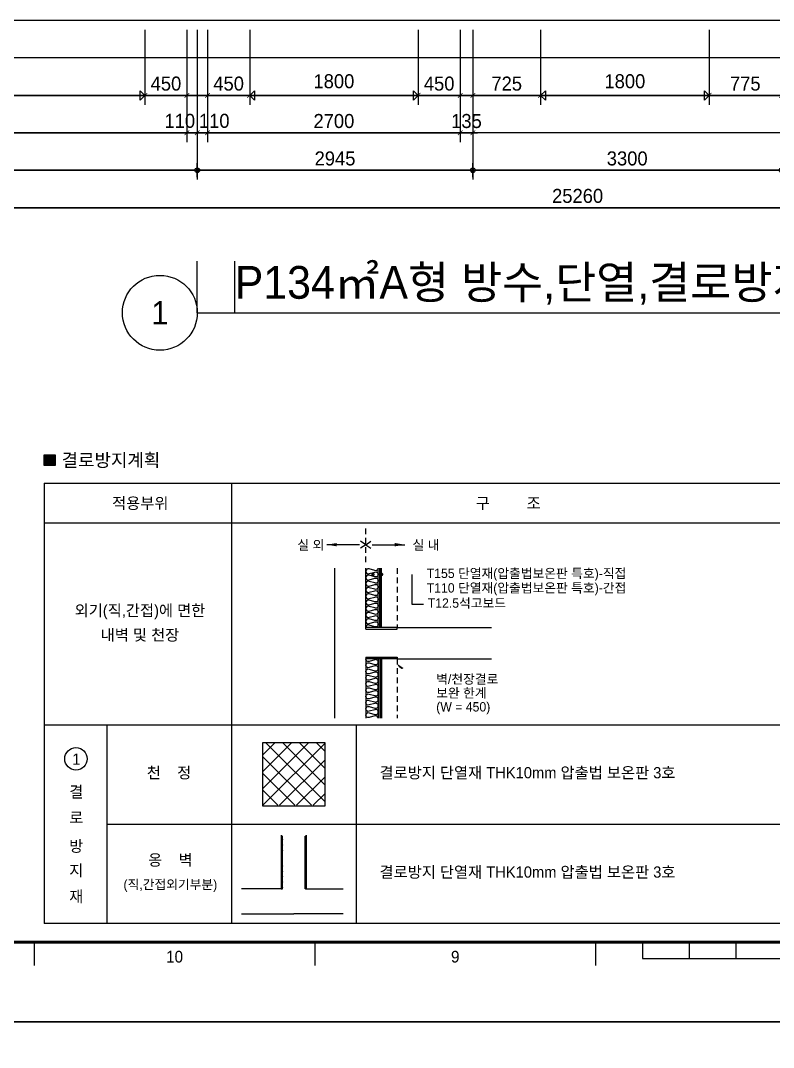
# Model space of a CAD drawing. Header units: millimetres. Extents: x -24416 to 92204, y -190080 to 23760.
# Drawn here: x 62058 to 70105, y -160655 to -149682 of the extents above; entities that cross this region are included whole.
import ezdxf
from ezdxf.enums import TextEntityAlignment as Align

# ---------------------------------------------------------------- set-up
doc = ezdxf.new("R2010")
doc.units = ezdxf.units.MM
doc.header["$LTSCALE"] = 50
doc.linetypes.add('AUDIT_D_220706163347-0', pattern=[0])
doc.linetypes.add('HID', pattern=[2.5, 1.5, -1])
doc.layers.get('defpoints').update_dxf_attribs({"color": 139})
for name, color, linetype in [('AA-BORD-FORM', 7, 'Continuous'), ('AA-BORD-TEXT', 3, 'Continuous'), ('AA-XXXX-DIMS', 7, 'Continuous'), ('AA-XXXX-SYMB', 7, 'Continuous'), ('AA-XXXX-TEXT', 3, 'Continuous'), ('ARDM', 7, 'Continuous'), ('BANG', 7, 'Continuous'), ('COL', 2, 'Continuous'), ('DIM', 7, 'AUDIT_D_220706163347-0'), ('dim-units', 7, 'Continuous'), ('FIN', 6, 'Continuous'), ('h1', 6, 'HID'), ('INS', 252, 'Continuous'), ('itxt', 7, 'Continuous'), ('lea', 4, 'Continuous'), ('TEXT', 3, 'Continuous'), ('단열재범위', 4, 'Continuous'), ('상부단열H', 5, 'Continuous')]:
    doc.layers.add(name, color=color, linetype=linetype)
doc.layers.add('Defpoint', color=135, linetype='Continuous', plot=False)
doc.styles.add('HAUD01', font='Dotum.ttf')
doc.styles.add('돋움', font='Dotum.ttf')
doc.styles.add('맑은고딕', font='malgun.ttf', dxfattribs={"width": 0.9})
doc.dimstyles.new('DIM-50', dxfattribs={"dimscale": 50, "dimtxt": 3, "dimasz": 1, "dimexe": 2, "dimexo": 2, "dimgap": 1, "dimtad": 1, "dimdec": 0, "dimzin": 0, "dimdsep": 46, "dimtxsty": '맑은고딕', "dimblk1": 'DIMDOT', "dimblk2": 'DIMDOT', "dimsah": 1, "dimcen": 0.09, "dimdle": 2, "dimclrd": 7, "dimclre": 7, "dimclrt": 3, "dimadec": 0, "dimazin": 0, "dimtfac": 1, "dimtdec": 0, "dimtix": 1, "dimtmove": 2, "dimatfit": 3, "dimldrblk": 'DIMDOT', "dimfxl": 1, "dimtolj": 1, "dimtzin": 0, "dimarcsym": 0})
doc.dimstyles.new('MCDIM-50', dxfattribs={"dimscale": 50, "dimtxt": 3, "dimasz": 1, "dimexe": 2, "dimexo": 2, "dimgap": 1, "dimtad": 1, "dimdec": 0, "dimzin": 0, "dimdsep": 46, "dimtxsty": '맑은고딕', "dimblk1": 'ARCHTICK', "dimblk2": 'ARCHTICK', "dimsah": 1, "dimcen": 0.09, "dimdle": 2, "dimclrd": 7, "dimclre": 7, "dimclrt": 3, "dimadec": 0, "dimazin": 0, "dimtfac": 1, "dimtdec": 0, "dimtix": 1, "dimtmove": 2, "dimatfit": 3, "dimldrblk": 'ARCHTICK', "dimfxl": 1, "dimtolj": 1, "dimtzin": 0, "dimarcsym": 0})
doc.dimstyles.new('외부100-win', dxfattribs={"dimscale": 50, "dimtxt": 3, "dimasz": 1, "dimexe": 2, "dimexo": 2.5, "dimgap": 1.5, "dimtad": 1, "dimdec": 0, "dimzin": 0, "dimdsep": 46, "dimtxsty": '맑은고딕', "dimblk": 'DO2-2', "dimblk1": 'DO2-2', "dimblk2": 'DIMDOT', "dimcen": 0.09, "dimdle": 2, "dimclrd": 7, "dimclre": 7, "dimclrt": 3, "dimadec": 0, "dimazin": 0, "dimtfac": 1, "dimtdec": 0, "dimtix": 1, "dimtmove": 2, "dimatfit": 3, "dimldrblk": 'DO2-2', "dimfxl": 1, "dimtolj": 1, "dimtzin": 0, "dimarcsym": 0})

# ---------------------------------------------------------------- blocks, each defined once
blk = doc.blocks.new('XR-FORM 청주월명')
at = {"layer": 'AA-BORD-FORM', "color": 2}
for p, q in [((241, 17), (241, 12)), ((301, 17), (301, 12)), ((361, 17), (361, 12)), ((371, 17), (371, 13.5)), ((381, 17), (381, 13.5)), ((391, 17), (391, 13.5)), ((371, 13.5), (471, 13.5))]:
    blk.add_line(p, q, dxfattribs=at)
at = {"layer": 'AA-BORD-FORM', "color": 1}
blk.add_lwpolyline([(0, 0), (841, 0), (841, 594), (0, 594)], close=True, dxfattribs=at)
at = {"layer": 'AA-BORD-FORM', "color": 2, "const_width": 0.682}
blk.add_lwpolyline([(21, 17), (21, 577), (821, 577), (821, 17)], close=True, dxfattribs=at)
at = {"layer": 'AA-BORD-TEXT', "color": 7, "style": 'HAUD01'}
for s, p in [('10', (271, 13.9)), ('9', (331, 13.9))]:
    blk.add_text(s, height=2.5, dxfattribs=at).set_placement(p, align=Align.MIDDLE_CENTER)
blk = doc.blocks.new('arrow')
at = {"layer": 'dim-units'}
blk.add_solid([(0, 0), (-2, 0.33), (-2, -0.33)], dxfattribs=at)
blk = doc.blocks.new('insul1')
blk.add_lwpolyline([(0, 0, 0.480617), (0.1, 0.2), (0, 0.8, -1.249969), (0.3, 0.8), (0.2, 0.2, 0.480617), (0.3, 0, 0.480617)], format="xyb")
blk = doc.blocks.new('Z$W@#5157158E')
at = {"layer": 'itxt'}
blk.add_hatch(color=256, dxfattribs=at).paths.add_polyline_path([(15282, 6788), (15282, 6932), (15135, 6932), (15135, 6788)])
at = {"layer": '상부단열H'}
h = blk.add_hatch(dxfattribs=at)
h.set_pattern_fill('ANSI37', color=256, scale=50, style=0)
h.set_pattern_definition([(45, (-16413.62, -479.19), (-112.2532, 112.2532), []), (135, (-16413.62, -479.19), (-112.2532, -112.2532), [])])
h.paths.add_polyline_path([(18051, 3083), (18051, 2250), (18885, 2250), (18885, 3083)])
at = {"elevation": 0}
for points in [[(19597, 5416, -0.524931), (19551, 5385), (19475, 5406, 0.524856), (19430, 5375, 0.524856), (19475, 5344), (19551, 5364, -1.449198), (19551, 5302), (19475, 5323, 0.524856), (19430, 5291, 0.524856), (19475, 5260), (19551, 5281, -1.449198), (19551, 5219), (19475, 5239, 0.524856), (19430, 5208, 0.524856), (19475, 5177), (19551, 5198, -1.449198), (19551, 5135), (19475, 5156, 0.524856), (19430, 5125, 0.524856), (19475, 5094), (19551, 5114, -1.449198), (19551, 5052), (19475, 5073, 0.524856), (19430, 5041, 0.524856), (19475, 5010), (19551, 5031, -1.449198), (19551, 4969), (19475, 4989, 0.524856), (19430, 4958, 0.524856), (19475, 4927), (19551, 4948, -1.449198), (19551, 4885), (19475, 4906, 0.524856), (19430, 4875, 0.524856), (19475, 4844), (19551, 4864, -1.449198), (19551, 4802), (19475, 4823, 0.524856), (19430, 4791, 0.524856), (19475, 4760), (19551, 4781, -1.449198), (19551, 4719), (19475, 4739, 0.524856), (19430, 4708, 0.524856), (19475, 4677), (19551, 4698, -1.449198), (19551, 4635), (19475, 4656, 0.524856), (19430, 4625, 0.017241), (19430, 4622)], [(19597, 3412, 0.524929), (19551, 3443), (19475, 3422, -0.524856), (19430, 3453, -0.524856), (19475, 3485), (19551, 3464, 1.449198), (19551, 3526), (19475, 3506, -0.524856), (19430, 3537, -0.524856), (19475, 3568), (19551, 3547, 1.449198), (19551, 3610), (19475, 3589, -0.524856), (19430, 3620, -0.524856), (19475, 3651), (19551, 3631, 1.449198), (19551, 3693), (19475, 3672, -0.524856), (19430, 3703, -0.524856), (19475, 3735), (19551, 3714, 1.449198), (19551, 3776), (19475, 3756, -0.524856), (19430, 3787, -0.524856), (19475, 3818), (19551, 3797, 1.449198), (19551, 3860), (19475, 3839, -0.524856), (19430, 3870, -0.524856), (19475, 3901), (19551, 3881, 1.449198), (19551, 3943), (19475, 3922, -0.524856), (19430, 3953, -0.524856), (19475, 3985), (19551, 3964, 1.449198), (19551, 4026), (19475, 4006, -0.524856), (19430, 4037, -0.524856), (19475, 4068), (19551, 4047, 1.449198), (19551, 4110), (19475, 4089, -0.524856), (19430, 4120, -0.524856), (19475, 4151), (19551, 4131, 1.449198), (19551, 4193), (19475, 4172, -0.524856), (19430, 4203, -0.017241), (19430, 4206)]]:
    blk.add_lwpolyline(points, format="xyb", dxfattribs=at)
at = {"layer": 'BANG'}
blk.add_line((15968, 1999, 0), (25031, 1999, 0), dxfattribs=at)
at = {"layer": 'COL'}
for p, q in [((19013, 5416, 0), (19013, 3412, 0)), ((19430, 4602, 0), (19430, 5416, 0)), ((19430, 4602, 0), (19847, 4602, 0)), ((19847, 4622, 0), (21109, 4622, 0)), ((19847, 4602, 0), (19847, 4622, 0)), ((19430, 4227, 0), (19430, 3412, 0)), ((19430, 4227, 0), (19847, 4227, 0)), ((19847, 4227, 0), (19847, 4206, 0)), ((19847, 4206, 0), (21109, 4206, 0)), ((19847, 4206, 0), (21109, 4206, 0)), ((18301, 1849, 0), (18301, 1699, 0)), ((18635, 1849, 0), (18635, 1699, 0)), ((18301, 1133, 0), (17771, 1133, 0)), ((18635, 1133, 0), (19129, 1133, 0)), ((17771, 800, 0), (18468, 800, 0)), ((19129, 800, 0), (18468, 800, 0))]:
    blk.add_line(p, q, dxfattribs=at)
at = {"layer": 'COL', "elevation": 0}
for points in [[(18301, 1133), (18318, 1133), (18318, 1699), (18301, 1699)], [(18635, 1133), (18618, 1133), (18618, 1699), (18635, 1699)]]:
    blk.add_lwpolyline(points, dxfattribs=at)
at = {"layer": 'dim-units', "linetype": 'HID'}
blk.add_line((19430, 5497, 0), (19430, 5964, 0), dxfattribs=at)
at = {"layer": 'dim-units'}
for p, q in [((19344, 5730, 0), (18909, 5730, 0)), ((19516, 5730, 0), (19951, 5730, 0))]:
    blk.add_line(p, q, dxfattribs=at)
at = {"layer": 'dim-units', "elevation": 0}
for points in [[(19430, 5730), (19361, 5777)], [(19430, 5730), (19499, 5777)], [(19430, 5730), (19361, 5684)], [(19430, 5730), (19499, 5684)]]:
    blk.add_lwpolyline(points, dxfattribs=at)
at = {"layer": 'FIN'}
for p, q in [((19597, 4622, 0), (19597, 5416, 0)), ((19617, 4622, 0), (19617, 5416, 0)), ((19622, 4622, 0), (19622, 5416, 0)), ((19626, 4622, 0), (19626, 5416, 0)), ((19630, 4622, 0), (19630, 5416, 0)), ((19634, 4622, 0), (19634, 5416, 0)), ((19638, 4622, 0), (19638, 5416, 0)), ((19597, 4206, 0), (19597, 3412, 0)), ((19617, 4206, 0), (19617, 3412, 0)), ((19622, 4206, 0), (19622, 3412, 0)), ((19626, 4206, 0), (19626, 3412, 0)), ((19630, 4206, 0), (19630, 3412, 0)), ((19634, 4206, 0), (19634, 3412, 0)), ((19638, 4206, 0), (19638, 3412, 0))]:
    blk.add_line(p, q, dxfattribs=at)
at = {"layer": 'h1'}
for p, q in [((19847, 5416, 0), (19847, 4622, 0)), ((19847, 4206, 0), (19847, 3412, 0))]:
    blk.add_line(p, q, dxfattribs=at)
at = {"layer": 'itxt'}
for p, q in [((15135, 6554, 0), (15135, 671, 0)), ((15135, 6554, 0), (25031, 6554, 0)), ((17635, 6554, 0), (17635, 671, 0)), ((15968, 3326, 0), (15968, 860, 0)), ((15968, 3326, 0), (15968, 671, 0)), ((19301, 3326, 0), (19301, 671, 0)), ((25031, 671, 0), (15135, 671, 0))]:
    blk.add_line(p, q, dxfattribs=at)
at = {"layer": 'itxt', "elevation": 0}
for points in [[(15135, 6932), (15282, 6932), (15282, 6788), (15135, 6788)], [(18051, 2244), (18885, 2244), (18885, 3083), (18051, 3083)]]:
    blk.add_lwpolyline(points, close=True, dxfattribs=at)
for points in [[(15135, 6021), (25031, 6021)], [(15135, 3326), (25031, 3326)]]:
    blk.add_lwpolyline(points, dxfattribs=at)
at = {"layer": 'lea'}
for p, q in [((20051, 4933, 0), (20051, 5333, 0)), ((20199, 4933, 0), (20051, 4933, 0))]:
    blk.add_line(p, q, dxfattribs=at)
at = {"layer": 'lea', "elevation": 0}
for points in [[(19539, 5333, 20, 20, -1), (19514, 5333, 20, 20, -1), (19539, 5333, 0, 0, 0), (20084, 5333, 0, 0, 0), (20084, 5333, 0, 0, 0)], [(19654, 5333, 20, 20, -1), (19629, 5333, 20, 20, -1), (19654, 5333, 0, 0, 0), (20199, 5333, 0, 0, 0), (20199, 5333, 0, 0, 0)], [(19847, 4140, 0, 50, 0), (19915, 4067, 0, 0, 0), (20150, 3924, 0, 0, 0), (20343, 3924, 0, 0, 0)]]:
    blk.add_lwpolyline(points, format="xyseb", dxfattribs=at)
at = {"layer": 'TEXT'}
blk.add_circle((15558, 2870, 0), 150, dxfattribs=at)
at = {"layer": '단열재범위'}
for p, q in [((19847, 4622, 0), (19430, 4622, 0)), ((19847, 4206, 0), (19430, 4206, 0)), ((18301, 1699, 0), (18301, 1133, 0)), ((18635, 1699, 0), (18635, 1133, 0))]:
    blk.add_line(p, q, dxfattribs=at)
at = {"layer": 'DIM'}
for p, xscale, yscale, zscale, rotation in [((18909, 5730, 0), 66.66666666666697, 66.66666666666697, 66.66666666666697, 180.000000000125), ((19951, 5730, 0), -66.66666666666697, 66.66666666667152, 66.66666666666669, 180)]:
    blk.add_blockref('arrow', p, dxfattribs=dict(at, xscale=xscale, yscale=yscale, zscale=zscale, rotation=rotation))
at = {"layer": 'INS', "xscale": 10.00000000000004, "yscale": 10.00000000000004, "zscale": 10.00000000000004, "rotation": 90, "row_count": 1, "column_count": 188, "row_spacing": 5.366800753803264e-16, "column_spacing": 3.000000000000013}
for p in [(18318, 1133, 0), (18628, 1133, 0)]:
    blk.add_blockref('insul1', p, dxfattribs=at)
at = {"layer": 'itxt', "linetype": 'Continuous', "style": '돋움'}
for s, p in [('실 외', (18516, 5726, 0)), ('실 내', (20054, 5726, 0))]:
    blk.add_text(s, height=125, dxfattribs=at).set_placement(p, align=Align.MIDDLE_LEFT)
for s, p in [('T155 단열재(압출법보온판 특호)-직접', (20244, 5285, 0)), ('T110 단열재(압출법보온판 특호)-간접', (20244, 5091, 0)), ('T12.5석고보드', (20258, 4888, 0)), ('벽/천장결로', (20371, 3873, 0)), ('보완 한계', (20371, 3687, 0)), ('(W = 450)', (20371, 3502, 0))]:
    blk.add_text(s, height=125, dxfattribs=at).set_placement(p)
at = {"layer": 'TEXT', "style": '돋움'}
for s, height, p in [('결로방지계획', 175, (16025, 6859, 0)), ('적용부위', 150, (16417, 6284, 0)), ('구         조', 150, (21333, 6284, 0)), ('외기(직,간접)에 면한', 150, (16413, 4852, 0)), ('내벽 및 천장', 150, (16413, 4525, 0)), ('1', 150, (15562, 2865, 0)), ('천    정', 150, (16801, 2685, 0)), ('결로방지 단열재 THK10mm 압출법 보온판 3호', 150, (21590, 2685, 0)), ('결', 150, (15562, 2429, 0)), ('로', 150, (15562, 2086, 0)), ('방', 150, (15562, 1704, 0)), ('옹    벽', 150, (16819, 1519, 0)), ('지', 150, (15562, 1378, 0)), ('결로방지 단열재 THK10mm 압출법 보온판 3호', 150, (21590, 1358, 0)), ('(직,간접외기부분)', 125, (16819, 1192, 0)), ('재', 150, (15562, 1031, 0))]:
    blk.add_text(s, height=height, dxfattribs=at).set_placement(p, align=Align.MIDDLE_CENTER)
blk = doc.blocks.new('DO2-2')
at = {"layer": 'ARDM'}
blk.add_line((0, 0), (-2, 0), dxfattribs=at)
blk.add_lwpolyline([(-1, -1), (-1, 1), (0, 0)], close=True, dxfattribs=at)
blk = doc.blocks.new('*D240')
at = {"layer": 'defpoints', "color": 0, "linetype": 'ByBlock', "transparency": 16777216}
for p in [(12720, -173442), (16320, -173442), (16320, -174242)]:
    blk.add_point(p, dxfattribs=at)
at = {"layer": 'DIM', "color": 7, "linetype": 'ByBlock', "lineweight": -2, "transparency": 16777216}
for p, q in [((12720, -173567), (12720, -174342)), ((16320, -173567), (16320, -174342)), ((12770, -174242), (16270, -174242))]:
    blk.add_line(p, q, dxfattribs=at)
at = {"layer": 'DIM', "color": 7, "linetype": 'ByBlock', "lineweight": -2, "transparency": 16777216, "xscale": 50, "yscale": 50, "zscale": 50, "rotation": 180}
blk.add_blockref('DO2-2', (12720, -174242), dxfattribs=at)
at = {"layer": 'DIM', "color": 7, "linetype": 'ByBlock', "lineweight": -2, "transparency": 16777216, "xscale": 50, "yscale": 50, "zscale": 50}
blk.add_blockref('DO2-2', (16320, -174242), dxfattribs=at)
at = {"layer": 'DIM', "color": 3, "linetype": 'ByBlock', "transparency": 16777216, "insert": (14520, -174092), "char_height": 150, "attachment_point": 5, "style": 'HAUD01'}
blk.add_mtext('\\A1;3600', dxfattribs=at)
blk = doc.blocks.new('DIMDOT')
at = {"layer": 'AA-XXXX-DIMS'}
for p, q in [((-1.5, 0), (1.5, 0)), ((0, -1.5), (0, 1.5))]:
    blk.add_line(p, q, dxfattribs=at)
for radius in [0.5, 0.25]:
    blk.add_circle((0, 0), radius, dxfattribs=at)
blk = doc.blocks.new('_ArchTick')
at = {"color": 0, "linetype": 'ByBlock', "const_width": 0.15}
blk.add_lwpolyline([(-0.5, -0.5), (0.5, 0.5)], dxfattribs=at)
blk = doc.blocks.new('*D241')
at = {"layer": 'defpoints', "color": 0, "linetype": 'ByBlock', "transparency": 16777216}
for p in [(16320, -173442), (16770, -173442), (16770, -174242)]:
    blk.add_point(p, dxfattribs=at)
at = {"layer": 'DIM', "color": 7, "linetype": 'ByBlock', "lineweight": -2, "transparency": 16777216}
for p, q in [((16320, -173542), (16320, -174342)), ((16770, -173542), (16770, -174342)), ((16220, -174242), (16870, -174242))]:
    blk.add_line(p, q, dxfattribs=at)
at = {"layer": 'DIM', "color": 7, "linetype": 'ByBlock', "lineweight": -2, "transparency": 16777216, "xscale": 50, "yscale": 50, "zscale": 50, "rotation": 180}
blk.add_blockref('_ArchTick', (16320, -174242), dxfattribs=at)
at = {"layer": 'DIM', "color": 7, "linetype": 'ByBlock', "lineweight": -2, "transparency": 16777216, "xscale": 50, "yscale": 50, "zscale": 50}
blk.add_blockref('_ArchTick', (16770, -174242), dxfattribs=at)
at = {"layer": 'DIM', "color": 3, "linetype": 'ByBlock', "transparency": 16777216, "insert": (16545, -174117), "char_height": 150, "attachment_point": 5, "style": 'HAUD01'}
blk.add_mtext('\\A1;450', dxfattribs=at)
blk = doc.blocks.new('*D242')
at = {"layer": 'defpoints', "color": 0, "linetype": 'ByBlock', "transparency": 16777216}
for p in [(16990, -173442), (17440, -173442), (17440, -174242)]:
    blk.add_point(p, dxfattribs=at)
at = {"layer": 'DIM', "color": 7, "linetype": 'ByBlock', "lineweight": -2, "transparency": 16777216}
for p, q in [((16990, -173542), (16990, -174342)), ((17440, -173542), (17440, -174342)), ((16890, -174242), (17540, -174242))]:
    blk.add_line(p, q, dxfattribs=at)
at = {"layer": 'DIM', "color": 7, "linetype": 'ByBlock', "lineweight": -2, "transparency": 16777216, "xscale": 50, "yscale": 50, "zscale": 50, "rotation": 180}
blk.add_blockref('_ArchTick', (16990, -174242), dxfattribs=at)
at = {"layer": 'DIM', "color": 7, "linetype": 'ByBlock', "lineweight": -2, "transparency": 16777216, "xscale": 50, "yscale": 50, "zscale": 50}
blk.add_blockref('_ArchTick', (17440, -174242), dxfattribs=at)
at = {"layer": 'DIM', "color": 3, "linetype": 'ByBlock', "transparency": 16777216, "insert": (17215, -174117), "char_height": 150, "attachment_point": 5, "style": 'HAUD01'}
blk.add_mtext('\\A1;450', dxfattribs=at)
blk = doc.blocks.new('*D243')
at = {"layer": 'defpoints', "color": 0, "linetype": 'ByBlock', "transparency": 16777216}
for p in [(17440, -173442), (19240, -173442), (19240, -174242)]:
    blk.add_point(p, dxfattribs=at)
at = {"layer": 'DIM', "color": 7, "linetype": 'ByBlock', "lineweight": -2, "transparency": 16777216}
for p, q in [((17440, -173567), (17440, -174342)), ((19240, -173567), (19240, -174342)), ((17490, -174242), (19190, -174242))]:
    blk.add_line(p, q, dxfattribs=at)
at = {"layer": 'DIM', "color": 7, "linetype": 'ByBlock', "lineweight": -2, "transparency": 16777216, "xscale": 50, "yscale": 50, "zscale": 50, "rotation": 180}
blk.add_blockref('DO2-2', (17440, -174242), dxfattribs=at)
at = {"layer": 'DIM', "color": 7, "linetype": 'ByBlock', "lineweight": -2, "transparency": 16777216, "xscale": 50, "yscale": 50, "zscale": 50}
blk.add_blockref('DO2-2', (19240, -174242), dxfattribs=at)
at = {"layer": 'DIM', "color": 3, "linetype": 'ByBlock', "transparency": 16777216, "insert": (18340, -174092), "char_height": 150, "attachment_point": 5, "style": 'HAUD01'}
blk.add_mtext('\\A1;1800', dxfattribs=at)
blk = doc.blocks.new('*D244')
at = {"layer": 'defpoints', "color": 0, "linetype": 'ByBlock', "transparency": 16777216}
for p in [(19240, -173442), (19690, -173442), (19690, -174242)]:
    blk.add_point(p, dxfattribs=at)
at = {"layer": 'DIM', "color": 7, "linetype": 'ByBlock', "lineweight": -2, "transparency": 16777216}
for p, q in [((19240, -173542), (19240, -174342)), ((19690, -173542), (19690, -174342)), ((19140, -174242), (19790, -174242))]:
    blk.add_line(p, q, dxfattribs=at)
at = {"layer": 'DIM', "color": 7, "linetype": 'ByBlock', "lineweight": -2, "transparency": 16777216, "xscale": 50, "yscale": 50, "zscale": 50, "rotation": 180}
blk.add_blockref('_ArchTick', (19240, -174242), dxfattribs=at)
at = {"layer": 'DIM', "color": 7, "linetype": 'ByBlock', "lineweight": -2, "transparency": 16777216, "xscale": 50, "yscale": 50, "zscale": 50}
blk.add_blockref('_ArchTick', (19690, -174242), dxfattribs=at)
at = {"layer": 'DIM', "color": 3, "linetype": 'ByBlock', "transparency": 16777216, "insert": (19465, -174117), "char_height": 150, "attachment_point": 5, "style": 'HAUD01'}
blk.add_mtext('\\A1;450', dxfattribs=at)
blk = doc.blocks.new('*D245')
at = {"layer": 'defpoints', "color": 0, "linetype": 'ByBlock', "transparency": 16777216}
for p in [(19825, -173442), (20550, -173442), (20550, -174242)]:
    blk.add_point(p, dxfattribs=at)
at = {"layer": 'DIM', "color": 7, "linetype": 'ByBlock', "lineweight": -2, "transparency": 16777216}
for p, q in [((19825, -173542), (19825, -174342)), ((20550, -173542), (20550, -174342)), ((19725, -174242), (20650, -174242))]:
    blk.add_line(p, q, dxfattribs=at)
at = {"layer": 'DIM', "color": 7, "linetype": 'ByBlock', "lineweight": -2, "transparency": 16777216, "xscale": 50, "yscale": 50, "zscale": 50, "rotation": 180}
blk.add_blockref('_ArchTick', (19825, -174242), dxfattribs=at)
at = {"layer": 'DIM', "color": 7, "linetype": 'ByBlock', "lineweight": -2, "transparency": 16777216, "xscale": 50, "yscale": 50, "zscale": 50}
blk.add_blockref('_ArchTick', (20550, -174242), dxfattribs=at)
at = {"layer": 'DIM', "color": 3, "linetype": 'ByBlock', "transparency": 16777216, "insert": (20187, -174117), "char_height": 150, "attachment_point": 5, "style": 'HAUD01'}
blk.add_mtext('\\A1;725', dxfattribs=at)
blk = doc.blocks.new('*D246')
at = {"layer": 'defpoints', "color": 0, "linetype": 'ByBlock', "transparency": 16777216}
for p in [(20550, -173442), (22350, -173442), (22350, -174242)]:
    blk.add_point(p, dxfattribs=at)
at = {"layer": 'DIM', "color": 7, "linetype": 'ByBlock', "lineweight": -2, "transparency": 16777216}
for p, q in [((20550, -173567), (20550, -174342)), ((22350, -173567), (22350, -174342)), ((20600, -174242), (22300, -174242))]:
    blk.add_line(p, q, dxfattribs=at)
at = {"layer": 'DIM', "color": 7, "linetype": 'ByBlock', "lineweight": -2, "transparency": 16777216, "xscale": 50, "yscale": 50, "zscale": 50, "rotation": 180}
blk.add_blockref('DO2-2', (20550, -174242), dxfattribs=at)
at = {"layer": 'DIM', "color": 7, "linetype": 'ByBlock', "lineweight": -2, "transparency": 16777216, "xscale": 50, "yscale": 50, "zscale": 50}
blk.add_blockref('DO2-2', (22350, -174242), dxfattribs=at)
at = {"layer": 'DIM', "color": 3, "linetype": 'ByBlock', "transparency": 16777216, "insert": (21450, -174092), "char_height": 150, "attachment_point": 5, "style": 'HAUD01'}
blk.add_mtext('\\A1;1800', dxfattribs=at)
blk = doc.blocks.new('*D247')
at = {"layer": 'defpoints', "color": 0, "linetype": 'ByBlock', "transparency": 16777216}
for p in [(22350, -173442), (23125, -173442), (23125, -174242)]:
    blk.add_point(p, dxfattribs=at)
at = {"layer": 'DIM', "color": 7, "linetype": 'ByBlock', "lineweight": -2, "transparency": 16777216}
for p, q in [((22350, -173542), (22350, -174342)), ((23125, -173542), (23125, -174342)), ((22250, -174242), (23225, -174242))]:
    blk.add_line(p, q, dxfattribs=at)
at = {"layer": 'DIM', "color": 7, "linetype": 'ByBlock', "lineweight": -2, "transparency": 16777216, "xscale": 50, "yscale": 50, "zscale": 50, "rotation": 180}
blk.add_blockref('_ArchTick', (22350, -174242), dxfattribs=at)
at = {"layer": 'DIM', "color": 7, "linetype": 'ByBlock', "lineweight": -2, "transparency": 16777216, "xscale": 50, "yscale": 50, "zscale": 50}
blk.add_blockref('_ArchTick', (23125, -174242), dxfattribs=at)
at = {"layer": 'DIM', "color": 3, "linetype": 'ByBlock', "transparency": 16777216, "insert": (22737, -174117), "char_height": 150, "attachment_point": 5, "style": 'HAUD01'}
blk.add_mtext('\\A1;775', dxfattribs=at)
blk = doc.blocks.new('*D422')
at = {"layer": 'defpoints', "color": 0, "transparency": 16777216}
for p in [(12160, -173442), (16880, -173442), (16880, -175042)]:
    blk.add_point(p, dxfattribs=at)
at = {"layer": 'DIM', "color": 7, "lineweight": -2, "transparency": 16777216}
for p, q in [((12160, -173542), (12160, -175142)), ((16880, -173542), (16880, -175142)), ((12210, -175042), (16830, -175042))]:
    blk.add_line(p, q, dxfattribs=at)
at = {"layer": 'DIM', "color": 7, "lineweight": -2, "transparency": 16777216, "xscale": 50, "yscale": 50, "zscale": 50, "rotation": 180}
blk.add_blockref('DIMDOT', (12160, -175042), dxfattribs=at)
at = {"layer": 'DIM', "color": 7, "lineweight": -2, "transparency": 16777216, "xscale": 50, "yscale": 50, "zscale": 50}
blk.add_blockref('DIMDOT', (16880, -175042), dxfattribs=at)
at = {"layer": 'DIM', "color": 3, "transparency": 16777216, "insert": (14520, -174917), "char_height": 150, "attachment_point": 5, "style": 'HAUD01'}
blk.add_mtext('\\A1;4720', dxfattribs=at)
blk = doc.blocks.new('*D423')
at = {"layer": 'defpoints', "color": 0, "transparency": 16777216}
for p in [(16880, -173442), (19825, -173442), (19825, -175042)]:
    blk.add_point(p, dxfattribs=at)
at = {"layer": 'DIM', "color": 7, "lineweight": -2, "transparency": 16777216}
for p, q in [((16880, -173542), (16880, -175142)), ((19825, -173542), (19825, -175142)), ((16930, -175042), (19775, -175042))]:
    blk.add_line(p, q, dxfattribs=at)
at = {"layer": 'DIM', "color": 7, "lineweight": -2, "transparency": 16777216, "xscale": 50, "yscale": 50, "zscale": 50, "rotation": 180}
blk.add_blockref('DIMDOT', (16880, -175042), dxfattribs=at)
at = {"layer": 'DIM', "color": 7, "lineweight": -2, "transparency": 16777216, "xscale": 50, "yscale": 50, "zscale": 50}
blk.add_blockref('DIMDOT', (19825, -175042), dxfattribs=at)
at = {"layer": 'DIM', "color": 3, "transparency": 16777216, "insert": (18352, -174917), "char_height": 150, "attachment_point": 5, "style": 'HAUD01'}
blk.add_mtext('\\A1;2945', dxfattribs=at)
blk = doc.blocks.new('*D424')
at = {"layer": 'defpoints', "color": 0, "transparency": 16777216}
for p in [(19825, -173442), (23125, -173442), (23125, -175042)]:
    blk.add_point(p, dxfattribs=at)
at = {"layer": 'DIM', "color": 7, "lineweight": -2, "transparency": 16777216}
for p, q in [((19825, -173542), (19825, -175142)), ((23125, -173542), (23125, -175142)), ((19875, -175042), (23075, -175042))]:
    blk.add_line(p, q, dxfattribs=at)
at = {"layer": 'DIM', "color": 7, "lineweight": -2, "transparency": 16777216, "xscale": 50, "yscale": 50, "zscale": 50, "rotation": 180}
blk.add_blockref('DIMDOT', (19825, -175042), dxfattribs=at)
at = {"layer": 'DIM', "color": 7, "lineweight": -2, "transparency": 16777216, "xscale": 50, "yscale": 50, "zscale": 50}
blk.add_blockref('DIMDOT', (23125, -175042), dxfattribs=at)
at = {"layer": 'DIM', "color": 3, "transparency": 16777216, "insert": (21475, -174917), "char_height": 150, "attachment_point": 5, "style": 'HAUD01'}
blk.add_mtext('\\A1;3300', dxfattribs=at)
blk = doc.blocks.new('*D429')
at = {"layer": 'defpoints', "color": 0, "transparency": 16777216}
for p in [(8315, -173442), (33575, -173442), (33575, -175442)]:
    blk.add_point(p, dxfattribs=at)
at = {"layer": 'DIM', "color": 7, "lineweight": -2, "transparency": 16777216}
for p, q in [((8315, -173542), (8315, -175542)), ((33575, -173542), (33575, -175542)), ((8365, -175442), (33525, -175442))]:
    blk.add_line(p, q, dxfattribs=at)
at = {"layer": 'DIM', "color": 7, "lineweight": -2, "transparency": 16777216, "xscale": 50, "yscale": 50, "zscale": 50, "rotation": 180}
blk.add_blockref('DIMDOT', (8315, -175442), dxfattribs=at)
at = {"layer": 'DIM', "color": 7, "lineweight": -2, "transparency": 16777216, "xscale": 50, "yscale": 50, "zscale": 50}
blk.add_blockref('DIMDOT', (33575, -175442), dxfattribs=at)
at = {"layer": 'DIM', "color": 3, "transparency": 16777216, "insert": (20945, -175317), "char_height": 150, "attachment_point": 5, "style": 'HAUD01'}
blk.add_mtext('\\A1;25260', dxfattribs=at)
blk = doc.blocks.new('*D434')
at = {"layer": 'defpoints', "color": 0, "linetype": 'ByBlock', "transparency": 16777216}
for p in [(12270, -173442), (16770, -173442), (16770, -174642)]:
    blk.add_point(p, dxfattribs=at)
at = {"layer": 'DIM', "color": 7, "linetype": 'ByBlock', "lineweight": -2, "transparency": 16777216}
for p, q in [((12270, -173542), (12270, -174742)), ((16770, -173542), (16770, -174742)), ((12170, -174642), (16870, -174642))]:
    blk.add_line(p, q, dxfattribs=at)
at = {"layer": 'DIM', "color": 7, "linetype": 'ByBlock', "lineweight": -2, "transparency": 16777216, "xscale": 50, "yscale": 50, "zscale": 50, "rotation": 180}
blk.add_blockref('_ArchTick', (12270, -174642), dxfattribs=at)
at = {"layer": 'DIM', "color": 7, "linetype": 'ByBlock', "lineweight": -2, "transparency": 16777216, "xscale": 50, "yscale": 50, "zscale": 50}
blk.add_blockref('_ArchTick', (16770, -174642), dxfattribs=at)
at = {"layer": 'DIM', "color": 3, "linetype": 'ByBlock', "transparency": 16777216, "insert": (14520, -174517), "char_height": 150, "attachment_point": 5, "style": 'HAUD01'}
blk.add_mtext('\\A1;4500', dxfattribs=at)
blk = doc.blocks.new('*D435')
at = {"layer": 'defpoints', "color": 0, "linetype": 'ByBlock', "transparency": 16777216}
for p in [(16770, -173442), (16880, -173442), (16880, -174642)]:
    blk.add_point(p, dxfattribs=at)
at = {"layer": 'DIM', "color": 7, "linetype": 'ByBlock', "lineweight": -2, "transparency": 16777216}
for p, q in [((16770, -173542), (16770, -174742)), ((16880, -173542), (16880, -174742)), ((16670, -174642), (16980, -174642))]:
    blk.add_line(p, q, dxfattribs=at)
at = {"layer": 'DIM', "color": 7, "linetype": 'ByBlock', "lineweight": -2, "transparency": 16777216, "xscale": 50, "yscale": 50, "zscale": 50, "rotation": 180}
blk.add_blockref('_ArchTick', (16770, -174642), dxfattribs=at)
at = {"layer": 'DIM', "color": 7, "linetype": 'ByBlock', "lineweight": -2, "transparency": 16777216, "xscale": 50, "yscale": 50, "zscale": 50}
blk.add_blockref('_ArchTick', (16880, -174642), dxfattribs=at)
at = {"layer": 'DIM', "color": 3, "linetype": 'ByBlock', "transparency": 16777216, "insert": (16693, -174515), "char_height": 150, "attachment_point": 5, "style": 'HAUD01'}
blk.add_mtext('\\A1;110', dxfattribs=at)
blk = doc.blocks.new('*D436')
at = {"layer": 'defpoints', "color": 0, "linetype": 'ByBlock', "transparency": 16777216}
for p in [(16880, -173442), (16990, -173442), (16990, -174642)]:
    blk.add_point(p, dxfattribs=at)
at = {"layer": 'DIM', "color": 7, "linetype": 'ByBlock', "lineweight": -2, "transparency": 16777216}
for p, q in [((16880, -173542), (16880, -174742)), ((16990, -173542), (16990, -174742)), ((16780, -174642), (17090, -174642))]:
    blk.add_line(p, q, dxfattribs=at)
at = {"layer": 'DIM', "color": 7, "linetype": 'ByBlock', "lineweight": -2, "transparency": 16777216, "xscale": 50, "yscale": 50, "zscale": 50, "rotation": 180}
blk.add_blockref('_ArchTick', (16880, -174642), dxfattribs=at)
at = {"layer": 'DIM', "color": 7, "linetype": 'ByBlock', "lineweight": -2, "transparency": 16777216, "xscale": 50, "yscale": 50, "zscale": 50}
blk.add_blockref('_ArchTick', (16990, -174642), dxfattribs=at)
at = {"layer": 'DIM', "color": 3, "linetype": 'ByBlock', "transparency": 16777216, "insert": (17061, -174515), "char_height": 150, "attachment_point": 5, "style": 'HAUD01'}
blk.add_mtext('\\A1;110', dxfattribs=at)
blk = doc.blocks.new('*D437')
at = {"layer": 'defpoints', "color": 0, "linetype": 'ByBlock', "transparency": 16777216}
for p in [(16990, -173442), (19690, -173442), (19690, -174642)]:
    blk.add_point(p, dxfattribs=at)
at = {"layer": 'DIM', "color": 7, "linetype": 'ByBlock', "lineweight": -2, "transparency": 16777216}
for p, q in [((16990, -173542), (16990, -174742)), ((19690, -173542), (19690, -174742)), ((16890, -174642), (19790, -174642))]:
    blk.add_line(p, q, dxfattribs=at)
at = {"layer": 'DIM', "color": 7, "linetype": 'ByBlock', "lineweight": -2, "transparency": 16777216, "xscale": 50, "yscale": 50, "zscale": 50, "rotation": 180}
blk.add_blockref('_ArchTick', (16990, -174642), dxfattribs=at)
at = {"layer": 'DIM', "color": 7, "linetype": 'ByBlock', "lineweight": -2, "transparency": 16777216, "xscale": 50, "yscale": 50, "zscale": 50}
blk.add_blockref('_ArchTick', (19690, -174642), dxfattribs=at)
at = {"layer": 'DIM', "color": 3, "linetype": 'ByBlock', "transparency": 16777216, "insert": (18340, -174517), "char_height": 150, "attachment_point": 5, "style": 'HAUD01'}
blk.add_mtext('\\A1;2700', dxfattribs=at)
blk = doc.blocks.new('*D438')
at = {"layer": 'defpoints', "color": 0, "linetype": 'ByBlock', "transparency": 16777216}
for p in [(19690, -173442), (19825, -173442), (19825, -174642)]:
    blk.add_point(p, dxfattribs=at)
at = {"layer": 'DIM', "color": 7, "linetype": 'ByBlock', "lineweight": -2, "transparency": 16777216}
for p, q in [((19690, -173542), (19690, -174742)), ((19825, -173542), (19825, -174742)), ((19690, -174642), (19640, -174642)), ((19690, -174642), (19825, -174642)), ((19825, -174642), (19875, -174642))]:
    blk.add_line(p, q, dxfattribs=at)
at = {"layer": 'DIM', "color": 7, "linetype": 'ByBlock', "lineweight": -2, "transparency": 16777216, "xscale": 50, "yscale": 50, "zscale": 50}
blk.add_blockref('_ArchTick', (19690, -174642), dxfattribs=at)
at = {"layer": 'DIM', "color": 7, "linetype": 'ByBlock', "lineweight": -2, "transparency": 16777216, "xscale": 50, "yscale": 50, "zscale": 50, "rotation": 180}
blk.add_blockref('_ArchTick', (19825, -174642), dxfattribs=at)
at = {"layer": 'DIM', "color": 3, "linetype": 'ByBlock', "transparency": 16777216, "insert": (19757, -174517), "char_height": 150, "attachment_point": 5, "style": 'HAUD01'}
blk.add_mtext('\\A1;135', dxfattribs=at)
blk = doc.blocks.new('DIM-1108')
at = {"layer": 'DIM'}
for base, p1, p2, picture, middle in [((33574.7, -175442.4), (8314.7, -173442.4), (33574.7, -173442.4), '*D429', (20944.7, -175317.3)), ((16879.7, -175042.4), (12159.7, -173442.4), (16879.7, -173442.4), '*D422', (14519.7, -174917.3)), ((19824.7, -175042.4), (16879.7, -173442.4), (19824.7, -173442.4), '*D423', (18352.2, -174917.3)), ((23124.7, -175042.4), (19824.7, -173442.4), (23124.7, -173442.4), '*D424', (21474.7, -174917.3))]:
    dim = blk.add_linear_dim(base=base, p1=p1, p2=p2, angle=180, dimstyle='DIM-50', override={"dimscale": 50, "dimtxsty": 'HAUD01'}, dxfattribs=at)
    dim.commit()
    dim.dimension.update_dxf_attribs({"geometry": picture, "text_midpoint": middle})
at = {"layer": 'DIM', "linetype": 'ByBlock'}
for base, p1, p2, dimstyle, picture, middle in [((16769.7, -174642.4), (12269.7, -173442.4), (16769.7, -173442.4), 'MCDIM-50', '*D434', (14519.7, -174517.3)), ((16319.7, -174242.4), (12719.7, -173442.4), (16319.7, -173442.4), '외부100-win', '*D240', (14519.7, -174092.3)), ((16769.7, -174242.4), (16319.7, -173442.4), (16769.7, -173442.4), 'MCDIM-50', '*D241', (16544.7, -174117.3)), ((17439.7, -174242.4), (16989.7, -173442.4), (17439.7, -173442.4), 'MCDIM-50', '*D242', (17214.7, -174117.3)), ((19689.7, -174642.4), (16989.7, -173442.4), (19689.7, -173442.4), 'MCDIM-50', '*D437', (18339.7, -174517.3)), ((19239.7, -174242.4), (17439.7, -173442.4), (19239.7, -173442.4), '외부100-win', '*D243', (18339.7, -174092.3)), ((19689.7, -174242.4), (19239.7, -173442.4), (19689.7, -173442.4), 'MCDIM-50', '*D244', (19464.7, -174117.3)), ((19824.7, -174642.4), (19689.7, -173442.4), (19824.7, -173442.4), 'MCDIM-50', '*D438', (19757.2, -174517.3)), ((20549.7, -174242.4), (19824.7, -173442.4), (20549.7, -173442.4), 'MCDIM-50', '*D245', (20187.2, -174117.3)), ((22349.7, -174242.4), (20549.7, -173442.4), (22349.7, -173442.4), '외부100-win', '*D246', (21449.7, -174092.3)), ((23124.7, -174242.4), (22349.7, -173442.4), (23124.7, -173442.4), 'MCDIM-50', '*D247', (22737.2, -174117.3))]:
    dim = blk.add_linear_dim(base=base, p1=p1, p2=p2, angle=180, dimstyle=dimstyle, override={"dimtxsty": 'HAUD01'}, dxfattribs=at)
    dim.commit()
    dim.dimension.update_dxf_attribs({"geometry": picture, "text_midpoint": middle})
for base, p1, p2, picture, middle in [((16879.7, -174642.4), (16769.7, -173442.4), (16879.7, -173442.4), '*D435', (16692.8, -174514.5)), ((16989.7, -174642.4), (16879.7, -173442.4), (16989.7, -173442.4), '*D436', (17060.9, -174514.5))]:
    dim = blk.add_linear_dim(base=base, p1=p1, p2=p2, angle=180, dimstyle='MCDIM-50', override={"dimtxsty": 'HAUD01'}, dxfattribs=at)
    dim.commit()
    dim.dimension.update_dxf_attribs({"geometry": picture, "text_midpoint": middle, "dimtype": 128})

msp = doc.modelspace()

# ---------------------------------------------------------------- linework, layer by layer
at = {"layer": 'AA-XXXX-SYMB', "color": 3}
msp.add_line((63947, -152805), (75031, -152805), dxfattribs=at)
msp.add_circle((63547, -152805), 400, dxfattribs=at)
at = {"layer": 'Defpoint'}
for p, q in [((63947, -152805), (63947, -152255)), ((64347, -152805), (64347, -152255))]:
    msp.add_line(p, q, dxfattribs=at)
at = {"layer": 'defpoints'}
for points in [[(51731, -133957), (87247, -133957), (87247, -151682), (51731, -151682)], [(52131, -134357), (86847, -134357), (86847, -151282), (52131, -151282)], [(52531, -134757), (86447, -134757), (86447, -150882), (52531, -150882)], [(52931, -135157), (86047, -135157), (86047, -150482), (52931, -150482)], [(53331, -135557), (85647, -135557), (85647, -150082), (53331, -150082)], [(53731, -135957), (85247, -135957), (85247, -149682), (53731, -149682)]]:
    msp.add_lwpolyline(points, close=True, dxfattribs=at)

# ---------------------------------------------------------------- block references
msp.add_blockref('DIM-1108', (47067, 23760))
for name, p, xscale, yscale, zscale in [('XR-FORM 청주월명', (50154, -160380), 50, 50, 50), ('Z$W@#5157158E', (50204, -159867, 0), 0.8, 0.8, 0.8), ('XR-FORM 청주월명', (50154, -190080), 50, 50, 50)]:
    msp.add_blockref(name, p, dxfattribs=dict(xscale=xscale, yscale=yscale, zscale=zscale))

# ---------------------------------------------------------------- texts
at = {"layer": 'AA-XXXX-TEXT', "style": 'HAUD01'}
msp.add_text('P134㎡A형 방수,단열,결로방지 평면도(확장형)', height=350, dxfattribs=at).set_placement((64347, -152655))
msp.add_text('1', height=250, dxfattribs=at).set_placement((63547, -152805), align=Align.MIDDLE_CENTER)

doc.saveas('drawing.dxf')
